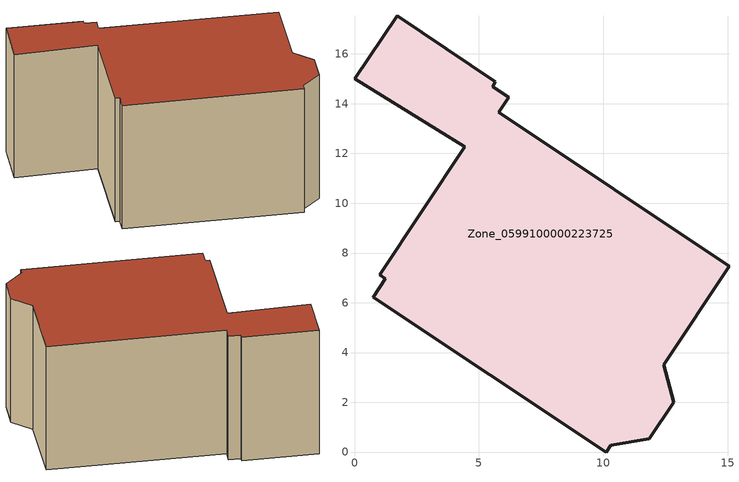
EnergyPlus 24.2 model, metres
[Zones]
Zone_0599100000223725
 floor ground (C_G): 6.2,14.26 5.8,13.66 15.05,7.47 12.43,3.51 12.82,2 11.85,0.54 10.3,0.28 10.11,0 0.75,6.22 1.23,6.97 1.02,7.12 4.44,12.27 0,15 1.72,17.53 5.66,14.88 5.57,14.67 z0
 wall outside (C_F): 1.72,17.53 0,15 4.44,12.27 1.02,7.12 1.23,6.97 0.75,6.22 10.11,0 10.3,0.28 11.85,0.54 12.82,2 12.43,3.51 15.05,7.47 5.8,13.66 6.2,14.26 5.57,14.67 5.66,14.88 1.72,17.53 z0:8.85
 roof outside (C_R): 5.57,14.67 5.66,14.88 1.72,17.53 0,15 4.44,12.27 1.02,7.12 1.23,6.97 0.75,6.22 10.11,0 10.3,0.28 11.85,0.54 12.82,2 12.43,3.51 15.05,7.47 5.8,13.66 6.2,14.26 z8.85
[BUILDING]
Pand.0599100000223725: North Axis=0; Terrain=City; Loads Convergence Tolerance Value=0.04; Temperature Convergence Tolerance Value=0.4; Solar Distribution=FullExterior; Maximum Number of Warmup Days=25; Minimum Number of Warmup Days=1
[Site:Location]
Rotterdam.The.Hague.AP_ZH_NLD Design_Conditions: Latitude=51.96; Longitude=4.45; Time Zone=1; Elevation=-4.5
[SITE:GROUNDTEMPERATURE:BUILDINGSURFACE]
18, 18, 18, 18, 18, 18, 18, 18, 18, 18, 18, 18
[MATERIAL] Thermal Absorptance=0.9; Solar Absorptance=0.7; Visible Absorptance=0.7
Name | Roughness | Thickness | Conductivity | Density | Specific Heat
G.D.1965 | MediumSmooth | 0.15 | 1 | 540 | 1210
F.D.1965 | Rough | 0.3 | 0.857143 | 1920 | 840
R.D.1965 | MediumRough | 0.2 | 0.08 | 1500 | 1000
[CONSTRUCTION]
C_G: G.D.1965
C_F: F.D.1965
C_R: R.D.1965
[ZONE]
Zone_0599100000223725: Type=1; Multiplier=1; Ceiling Height=Autocalculate; Volume=Autocalculate; Floor Area=autocalculate; Part of Total Floor Area=Yes
[ZONEINFILTRATION:DESIGNFLOWRATE]
Infil_Zone_0599100000223725: Zone or ZoneList or Space or SpaceList=Zone_0599100000223725; Schedule=AlwaysOn; Design Flow Rate Calculation Method=Flow/Area; Flow Rate per Floor Area=0.0042; Constant Term Coefficient=1; Temperature Term Coefficient=0; Velocity Term Coefficient=0; Velocity Squared Term Coefficient=0
[HVACTEMPLATE:ZONE:IDEALLOADSAIRSYSTEM]
Zone_0599100000223725: Maximum Heating Supply Air Temperature=50; Minimum Cooling Supply Air Temperature=13; Maximum Heating Supply Air Humidity Ratio=0.0156; Minimum Cooling Supply Air Humidity Ratio=0.0077; Heating Limit=NoLimit; Cooling Limit=NoLimit; Dehumidification Control Type=ConstantSensibleHeatRatio; Cooling Sensible Heat Ratio=0.7; Dehumidification Setpoint=60; Humidification Control Type=None; Humidification Setpoint=30; Outdoor Air Method=None; Outdoor Air Flow Rate per Person=0.00944; Outdoor Air Flow Rate per Zone Floor Area=0; Outdoor Air Flow Rate per Zone=0; Demand Controlled Ventilation Type=None; Outdoor Air Economizer Type=NoEconomizer; Heat Recovery Type=None; Sensible Heat Recovery Effectiveness=0.7; Latent Heat Recovery Effectiveness=0.65
[ZONECONTROL:THERMOSTAT]
ThermostatControl_Zone_0599100000223725: Zone or ZoneList=Zone_0599100000223725; Control Type Schedule=DualSetpointControlType; Control 1=Thermostat_Zone_0599100000223725; Temperature Difference Between Cutout And Setpoint=0
[THERMOSTATSETPOINT:DUALSETPOINT]
Thermostat_Zone_0599100000223725: Heating Setpoint Temperature Schedule=HeatingSetpoint_Zone_0599100000223725; Cooling Setpoint Temperature Schedule=CoolingSetpoint_Zone_0599100000223725
[SCHEDULE:COMPACT]
HeatingSetpoint_Zone_0599100000223725: Through: 12/31, For: AllDays, Until: 24:00, 21
CoolingSetpoint_Zone_0599100000223725: Through: 12/31, For: AllDays, Until: 24:00, 24
DualSetpointControlType: Through: 12/31, For: AllDays, Until: 24:00, 4
AlwaysOn: Through: 12/31, For: AllDays, Until: 24:00, 1
